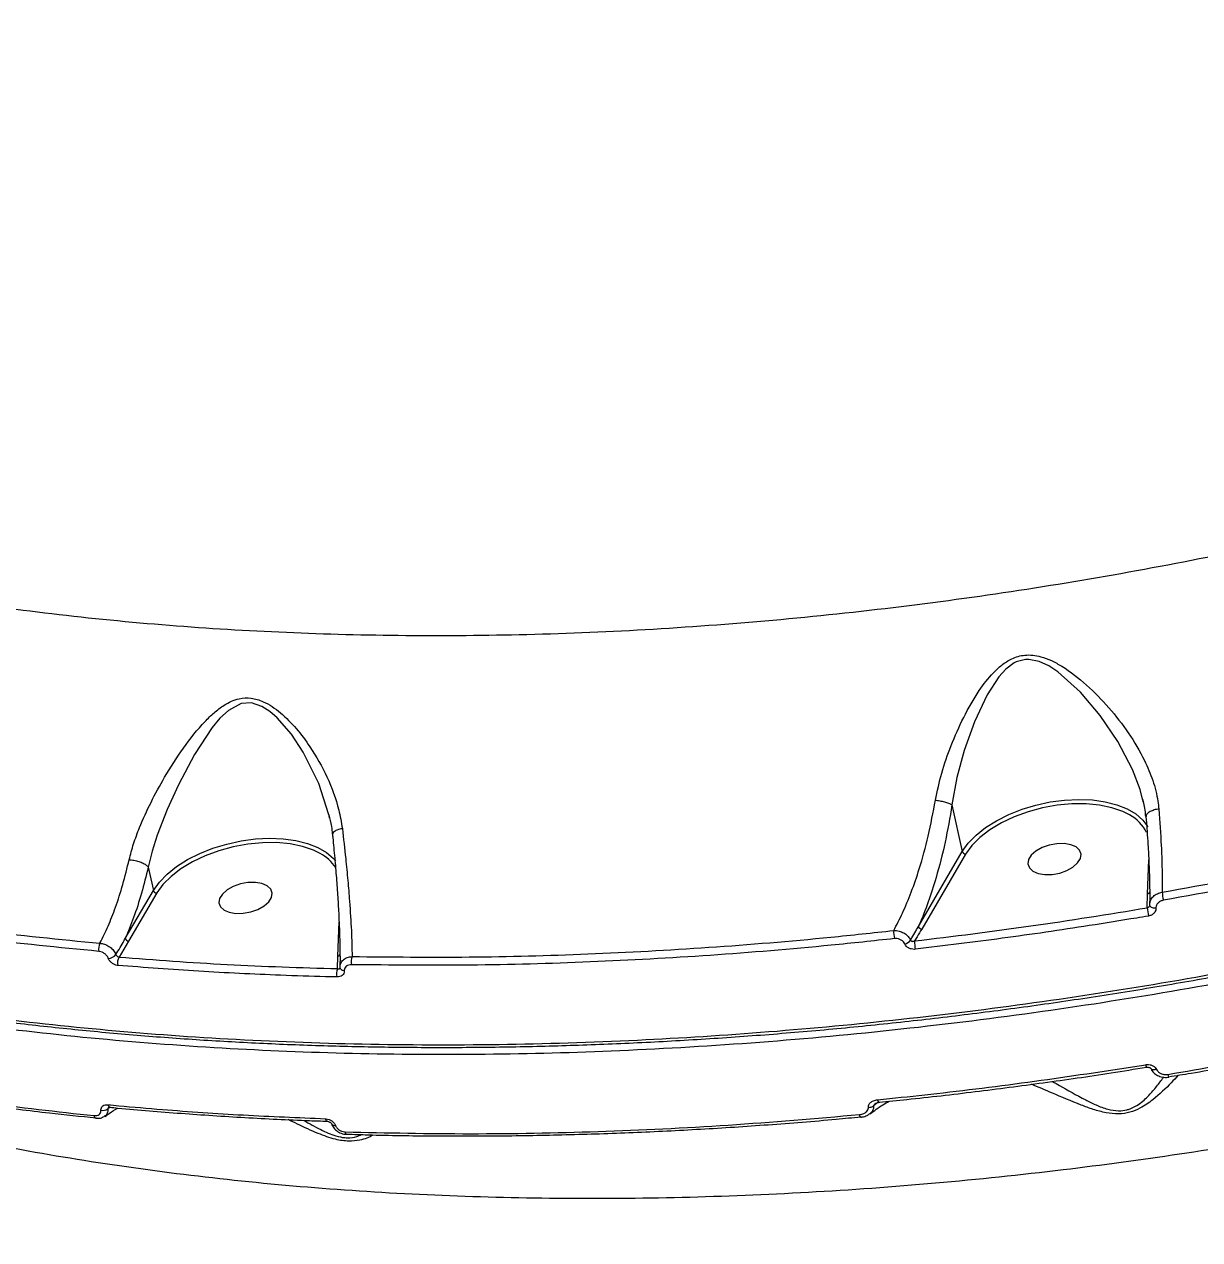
# Model space of a CAD drawing. Header units: millimetres. Extents: x -7151 to 6134, y -5040 to 5562.
# Drawn here: x -2961.4 to -2766.2, y -876.7 to -674.9 of the extents above; entities that cross this region are included whole.
import ezdxf

# ---------------------------------------------------------------- set-up
doc = ezdxf.new("R2010")
doc.units = ezdxf.units.MM
for name, color, linetype in [('DIKOM_ОБЪЕКТ', 7, 'Continuous'), ('DIKOM_РАЗМЕР_ЗОНА', 7, 'Continuous'), ('DIKOM_РАЗМЕР_ОБЪЕКТА', 7, 'Continuous')]:
    doc.layers.add(name, color=color, linetype=linetype)
doc.styles.add('style1', font='arial.ttf', dxfattribs={"width": 0.8})
doc.dimstyles.new('1-50', dxfattribs={"dimtxt": 300, "dimasz": 200, "dimexe": 100, "dimexo": 0, "dimgap": 100, "dimtad": 1, "dimtxsty": 'style1', "dimcen": 200, "dimclrd": 7, "dimclre": 7, "dimclrt": 7, "dimadec": 1, "dimazin": 2, "dimtfac": 1, "dimtmove": 0, "dimatfit": 2, "dimfxl": 0, "dimlwd": 25, "dimlwe": 18, "dimarcsym": 0})

# ---------------------------------------------------------------- blocks, each defined once
blk = doc.blocks.new('*D0')
at = {"layer": 'Defpoints', "color": 0, "transparency": 16777216}
for p in [(4133.55, 168.74), (-4567.47, -1241.13), (4133.55, -4153.12)]:
    blk.add_point(p, dxfattribs=at)
at = {"layer": 'DIKOM_РАЗМЕР_ОБЪЕКТА', "color": 7, "lineweight": 18, "transparency": 16777216}
for p, q in [((4133.55, 168.74), (4133.55, -4253.12)), ((-4567.47, -1241.13), (-4567.47, -4253.12))]:
    blk.add_line(p, q, dxfattribs=at)
at = {"layer": 'DIKOM_РАЗМЕР_ОБЪЕКТА', "color": 7, "lineweight": 25, "transparency": 16777216}
blk.add_line((-4367.47, -4153.12), (3933.55, -4153.12), dxfattribs=at)
at = {"layer": 'DIKOM_РАЗМЕР_ОБЪЕКТА', "color": 7, "transparency": 16777216}
for points in [[(-4367.47, -4119.79), (-4367.47, -4186.45), (-4567.47, -4153.12)], [(3933.55, -4119.79), (3933.55, -4186.45), (4133.55, -4153.12)]]:
    blk.add_solid(points, dxfattribs=at)
at = {"layer": 'DIKOM_РАЗМЕР_ОБЪЕКТА', "color": 7, "transparency": 16777216, "insert": (150.61, -3899.95), "char_height": 300, "attachment_point": 5, "style": 'style1'}
blk.add_mtext('8700', dxfattribs=at)
blk = doc.blocks.new('*D1')
at = {"layer": 'Defpoints', "color": 0, "transparency": 16777216}
for p in [(-2392.45, 3674.75), (-6010.84, -1738.88), (-3202.89, -1738.88)]:
    blk.add_point(p, dxfattribs=at)
at = {"layer": 'DIKOM_РАЗМЕР_ОБЪЕКТА', "color": 7, "lineweight": 18, "transparency": 16777216}
for p, q in [((-2392.45, 3674.75), (-6110.84, 3674.75)), ((-3202.89, -1738.88), (-6110.84, -1738.88))]:
    blk.add_line(p, q, dxfattribs=at)
at = {"layer": 'DIKOM_РАЗМЕР_ОБЪЕКТА', "color": 7, "lineweight": 25, "transparency": 16777216}
blk.add_line((-6010.84, 3474.75), (-6010.84, -1538.88), dxfattribs=at)
at = {"layer": 'DIKOM_РАЗМЕР_ОБЪЕКТА', "color": 7, "transparency": 16777216}
for points in [[(-6044.18, 3474.75), (-5977.51, 3474.75), (-6010.84, 3674.75)], [(-6044.18, -1538.88), (-5977.51, -1538.88), (-6010.84, -1738.88)]]:
    blk.add_solid(points, dxfattribs=at)
at = {"layer": 'DIKOM_РАЗМЕР_ОБЪЕКТА', "color": 7, "transparency": 16777216, "insert": (-6264.01, 967.94), "char_height": 300, "attachment_point": 5, "rotation": 90, "style": 'style1'}
blk.add_mtext('5400', dxfattribs=at)
blk = doc.blocks.new('*D3')
at = {"layer": 'Defpoints', "color": 0, "transparency": 16777216}
for p in [(6133.55, 253.24), (-5802.46, -2467.19), (6133.55, -4939.78)]:
    blk.add_point(p, dxfattribs=at)
at = {"layer": 'DIKOM_РАЗМЕР_ЗОНА', "color": 7, "lineweight": 18, "transparency": 16777216}
for p, q in [((6133.55, 253.24), (6133.55, -5039.78)), ((-5802.46, -2467.19), (-5802.46, -5039.78))]:
    blk.add_line(p, q, dxfattribs=at)
at = {"layer": 'DIKOM_РАЗМЕР_ЗОНА', "color": 7, "lineweight": 25, "transparency": 16777216}
blk.add_line((-5602.46, -4939.78), (5933.55, -4939.78), dxfattribs=at)
at = {"layer": 'DIKOM_РАЗМЕР_ЗОНА', "color": 7, "transparency": 16777216}
for points in [[(-5602.46, -4906.44), (-5602.46, -4973.11), (-5802.46, -4939.78)], [(5933.55, -4906.44), (5933.55, -4973.11), (6133.55, -4939.78)]]:
    blk.add_solid(points, dxfattribs=at)
at = {"layer": 'DIKOM_РАЗМЕР_ЗОНА', "color": 7, "transparency": 16777216, "insert": (186.61, -4686.61), "char_height": 300, "attachment_point": 5, "style": 'style1'}
blk.add_mtext('11950', dxfattribs=at)

msp = doc.modelspace()

# ---------------------------------------------------------------- linework, layer by layer
at = {"layer": 'DIKOM_ОБЪЕКТ', "color": 7, "linetype": 'Continuous', "lineweight": 15}
for p, q in [((-2807.346, -804.481), (-2805.636, -812.206)), ((-2775.562, -804.096), (-2775.705, -803.504)), ((-2812.912, -824.643), (-2805.636, -812.206)), ((-2805.083, -812.639), (-2812.36, -825.076)), ((-2940.81, -814.805), (-2939.957, -818.659)), ((-2774.866, -819.23), (-2774.673, -813.575)), ((-2944.628, -826.643), (-2939.957, -818.659)), ((-2939.404, -819.092), (-2944.075, -827.076)), ((-2774.914, -821.557), (-2774.866, -819.23)), ((-2909.321, -829.583), (-2909.128, -823.912)), ((-2944.075, -827.076), (-2945.669, -829.743)), ((-2909.366, -831.659), (-2909.321, -829.583)), ((-2771.367, -849.657), (-2771.36, -849.654)), ((-2947.163, -854.676), (-2947.506, -854.949)), ((-2947.208, -854.67), (-2947.227, -854.667)), ((-2819.647, -853.882), (-2820.368, -854.456)), ((-2819.495, -853.852), (-2819.489, -853.851)), ((-2822.488, -856.309), (-2822.503, -856.313))]:
    msp.add_line(p, q, dxfattribs=at)
at = {"layer": 'DIKOM_ОБЪЕКТ', "color": 7, "linetype": 'Continuous', "lineweight": 15, "flags": 128}
for points in [[(-2775.705, -803.504), (-2776.086, -801.934), (-2777.376, -798.567), (-2779.79, -793.97), (-2782.739, -789.632), (-2786.001, -785.737), (-2789.761, -782.369), (-2791.245, -781.391), (-2792.857, -780.646), (-2794.601, -780.304), (-2795.144, -780.318), (-2796.674, -780.725), (-2797.007, -780.891), (-2798.414, -781.927), (-2799.586, -783.223), (-2801.511, -786.198), (-2803.625, -790.678), (-2805.305, -795.412), (-2806.524, -799.915), (-2807.348, -804.472), (-2807.349, -804.475), (-2807.349, -804.475)], [(-2910.824, -806.124), (-2912.498, -800.899), (-2915.063, -795.733), (-2917.051, -792.712), (-2919.415, -789.993), (-2920.613, -788.953), (-2921.931, -788.11), (-2923.66, -787.536), (-2925.375, -787.645), (-2927.512, -788.781), (-2928.919, -790.092), (-2930.176, -791.599), (-2933.16, -796.119), (-2935.793, -801.117), (-2937.676, -805.254), (-2939.316, -809.513), (-2940.157, -812.169), (-2940.811, -814.799), (-2940.812, -814.801), (-2940.812, -814.801)], [(-2805.636, -812.206), (-2804.644, -810.825), (-2803.344, -809.493), (-2801.763, -808.239), (-2799.936, -807.089), (-2797.903, -806.068), (-2795.707, -805.199), (-2793.396, -804.5), (-2791.021, -803.987), (-2788.633, -803.671), (-2786.283, -803.558), (-2784.023, -803.651), (-2781.902, -803.948), (-2779.965, -804.443), (-2778.255, -805.124), (-2776.809, -805.978), (-2775.658, -806.985), (-2774.842, -808.096)], [(-2777.853, -806.135), (-2778.97, -805.572), (-2780.796, -804.932), (-2782.851, -804.497), (-2785.087, -804.28), (-2787.449, -804.284), (-2789.881, -804.51), (-2792.324, -804.953), (-2794.718, -805.601), (-2797.007, -806.438), (-2799.133, -807.446), (-2801.047, -808.599), (-2802.702, -809.87), (-2803.901, -811.048)], [(-2939.957, -818.659), (-2938.969, -817.284), (-2937.675, -815.956), (-2936.102, -814.705), (-2934.285, -813.558), (-2932.262, -812.539), (-2930.077, -811.669), (-2927.777, -810.969), (-2925.411, -810.452), (-2923.031, -810.131), (-2920.688, -810.012), (-2918.431, -810.097), (-2916.311, -810.384), (-2914.372, -810.868), (-2912.656, -811.539), (-2911.201, -812.381), (-2910.037, -813.376), (-2909.685, -813.779)], [(-2912.272, -812.532), (-2913.372, -811.991), (-2915.202, -811.362), (-2917.258, -810.938), (-2919.492, -810.729), (-2921.849, -810.741), (-2924.273, -810.973), (-2926.706, -811.42), (-2929.091, -812.07), (-2931.367, -812.909), (-2933.484, -813.915), (-2935.388, -815.066), (-2937.034, -816.333), (-2938.272, -817.557)], [(-2803.901, -811.048), (-2804.059, -811.227), (-2805.083, -812.639)], [(-2786.153, -811.992), (-2786.737, -811.452), (-2787.612, -811.074), (-2788.708, -810.89), (-2789.934, -810.914), (-2791.192, -811.145), (-2792.379, -811.564), (-2793.4, -812.137), (-2794.172, -812.818), (-2794.633, -813.55), (-2794.744, -814.276), (-2794.498, -814.936), (-2793.913, -815.477), (-2793.038, -815.855), (-2791.943, -816.039), (-2790.717, -816.015), (-2789.459, -815.784), (-2788.271, -815.365), (-2787.25, -814.792), (-2786.478, -814.111), (-2786.017, -813.378), (-2785.906, -812.653), (-2786.153, -811.992)], [(-2938.272, -817.557), (-2938.384, -817.685), (-2939.404, -819.092)], [(-2920.474, -818.446), (-2921.058, -817.905), (-2921.933, -817.527), (-2923.028, -817.343), (-2924.254, -817.367), (-2925.512, -817.598), (-2926.7, -818.017), (-2927.721, -818.59), (-2928.494, -819.271), (-2928.954, -820.004), (-2929.065, -820.73), (-2928.819, -821.39), (-2928.234, -821.931), (-2927.359, -822.308), (-2926.264, -822.493), (-2925.038, -822.468), (-2923.78, -822.237), (-2922.592, -821.818), (-2921.571, -821.245), (-2920.799, -820.565), (-2920.339, -819.832), (-2920.227, -819.106), (-2920.474, -818.446)], [(-2773.475, -821.619), (-2773.675, -821.617), (-2773.869, -821.594), (-2774.048, -821.549), (-2774.205, -821.486), (-2774.334, -821.405), (-2774.429, -821.311), (-2774.487, -821.207), (-2774.505, -821.098)], [(-2908.254, -832.018), (-2908.403, -831.988), (-2908.54, -831.945), (-2908.663, -831.889), (-2908.768, -831.821), (-2908.852, -831.744), (-2908.914, -831.66), (-2908.95, -831.57), (-2908.962, -831.477)], [(-2773.373, -848.404), (-2773.601, -848.456), (-2773.817, -848.472), (-2774.007, -848.452), (-2774.161, -848.397), (-2774.27, -848.309), (-2774.314, -848.236)], [(-2819.686, -853.426), (-2819.649, -853.574), (-2819.61, -853.695), (-2819.571, -853.783), (-2819.531, -853.836), (-2819.495, -853.852), (-2819.495, -853.852)], [(-2949.467, -856.489), (-2949.49, -856.489), (-2949.504, -856.488)], [(-2911.087, -856.999), (-2911.15, -856.985), (-2911.216, -856.933), (-2911.276, -856.846), (-2911.328, -856.726), (-2911.369, -856.579)], [(-2910.372, -857.449), (-2910.361, -857.476), (-2910.298, -857.557), (-2910.2, -857.619), (-2910.072, -857.66), (-2909.917, -857.678), (-2909.744, -857.672)], [(-2822.503, -856.313), (-2822.51, -856.313), (-2822.546, -856.291), (-2822.584, -856.235), (-2822.623, -856.147), (-2822.661, -856.029), (-2822.696, -855.887)], [(-2907.811, -859.186), (-2907.838, -859.188), (-2907.844, -859.188)]]:
    msp.add_lwpolyline(points, dxfattribs=at)
at = {"layer": 'DIKOM_ОБЪЕКТ', "color": 7, "linetype": 'Continuous', "lineweight": 15}
for centre, radius, start, end in [((-2781.04, -812.061), 6.729, 26.63281, 61.72685), ((-2915.797, -819.026), 7.389, 34.05829, 61.50859), ((-2805.053, -812.031), 0.609, 196.71624, 267.18667), ((-2939.374, -818.484), 0.608, 196.68916, 267.16579), ((-2774.901, -818.784), 0.447, 274.4692, 352.94492), ((-2761.099, -817.841), 11.41, 185.71893, 192.47687), ((-2764.86, -820.724), 10.089, 184.73781, 192.58449), ((-2812.012, -825.591), 5.018, 177.05235, 192.48629), ((-2812.331, -824.47), 0.607, 196.62028, 267.23467), ((-2944.045, -826.467), 0.609, 196.7239, 267.17902), ((-2815.484, -826.047), 1.536, 281.09659, 324.64759), ((-2808.481, -827.333), 5.074, 176.98207, 192.63716), ((-2947.021, -828.382), 2.043, 152.59086, 191.56075), ((-2947.52, -828.227), 1.737, 272.48319, 320.68998), ((-2909.378, -829.089), 0.497, 276.53519, 324.30987), ((-2943.894, -830.706), 2.019, 151.53117, 191.96425), ((-2904.642, -830.486), 2.461, 160.10753, 192.11704), ((-2907.15, -832.538), 2.384, 158.36078, 192.27754), ((-2774.351, -847.569), 0.83, 182.57111, 214.59123), ((-2770.525, -849.145), 0.986, 184.501, 211.32976), ((-2948.339, -853.727), 1.478, 257.04085, 304.26365), ((-2947.025, -854.223), 0.488, 182.91817, 245.58179), ((-2821.165, -853.21), 1.479, 267.57207, 302.62014), ((-2949.323, -856.043), 0.481, 182.99423, 247.92423), ((-2907.62, -858.752), 0.49, 181.93104, 242.81843)]:
    msp.add_arc(centre, radius, start, end, dxfattribs=at)
for points, knots in [([(-3122.177, -709.51), (-3118.744, -712.385), (-3111.876, -718.138), (-3100.327, -726.141), (-3087.79, -733.731), (-3074.171, -740.816), (-3059.517, -747.371), (-3044.144, -753.249), (-3028.125, -758.447), (-3011.54, -762.973), (-2994.121, -766.903), (-2975.892, -770.196), (-2956.899, -772.825), (-2937.556, -774.732), (-2917.936, -775.926), (-2898.119, -776.434), (-2877.786, -776.263), (-2856.988, -775.383), (-2835.788, -773.78), (-2814.638, -771.489), (-2793.612, -768.531), (-2772.773, -764.943), (-2751.798, -760.668), (-2730.753, -755.691), (-2709.711, -750.013), (-2689.117, -743.752), (-2669.031, -736.941), (-2649.5, -729.625), (-2630.225, -721.69), (-2611.286, -713.136), (-2592.753, -703.981), (-2576.286, -695.084), (-2561.714, -686.62), (-2553.277, -681.287), (-2549.054, -678.619)], [0, 0, 0, 0, 0.0311786, 0.0623808, 0.0935595, 0.125644, 0.157755, 0.1898401, 0.2210202, 0.2522245, 0.2834048, 0.3154897, 0.3476012, 0.3796866, 0.4108892, 0.4421158, 0.4733191, 0.5054255, 0.5375585, 0.5696658, 0.6009199, 0.6321982, 0.6634526, 0.6956105, 0.7277941, 0.7599523, 0.7912843, 0.8226409, 0.8539729, 0.8862091, 0.9184711, 0.9507074, 0.975331, 1, 1, 1, 1]), ([(-3173.162, -740.389), (-3171.609, -742.539), (-3167.427, -748.333), (-3159.632, -757.409), (-3149.52, -767.468), (-3138.162, -777.109), (-3125.568, -786.287), (-3111.746, -794.955), (-3097.002, -802.925), (-3081.408, -810.183), (-3065.054, -816.737), (-3047.672, -822.691), (-3029.28, -828), (-3009.919, -832.628), (-2990.014, -836.474), (-2969.648, -839.542), (-2948.909, -841.856), (-2927.459, -843.452), (-2905.344, -844.293), (-2882.627, -844.359), (-2860.074, -843.656), (-2837.78, -842.236), (-2815.823, -840.166), (-2793.577, -837.395), (-2771.105, -833.903), (-2748.474, -829.687), (-2725.873, -824.773), (-2703.373, -819.161), (-2681.045, -812.866), (-2658.819, -805.861), (-2636.778, -798.138), (-2615.006, -789.708), (-2593.981, -780.756), (-2573.759, -771.326), (-2554.374, -761.469), (-2535.513, -751.025), (-2517.259, -740.007), (-2499.715, -728.434), (-2484.179, -717.298), (-2474.865, -709.911), (-2470.747, -706.643)], [0, 0, 0, 0, 0.0156515, 0.0421676, 0.0687039, 0.0952197, 0.122506, 0.1498145, 0.1771004, 0.2036165, 0.2301529, 0.256669, 0.2839551, 0.3112637, 0.3385496, 0.3650656, 0.3916019, 0.4181182, 0.4454044, 0.4727124, 0.4999985, 0.5255598, 0.5511396, 0.5767006, 0.6029493, 0.6292178, 0.6554663, 0.6819825, 0.7085189, 0.7350353, 0.7623211, 0.7896297, 0.8169162, 0.843432, 0.8699684, 0.8964843, 0.9237705, 0.9510793, 0.9783655, 1, 1, 1, 1]), ([(-3172.477, -741.417), (-3172.183, -741.845), (-3170.625, -744.117), (-3167.512, -748.131), (-3163.141, -753.44), (-3158.472, -758.612), (-3153.549, -763.646), (-3148.362, -768.541), (-3142.913, -773.299), (-3137.2, -777.922), (-3131.222, -782.412), (-3124.978, -786.77), (-3118.465, -790.997), (-3111.681, -795.094), (-3104.625, -799.062), (-3097.299, -802.898), (-3089.731, -806.589), (-3081.949, -810.119), (-3073.977, -813.478), (-3065.816, -816.665), (-3057.465, -819.681), (-3048.922, -822.529), (-3040.185, -825.21), (-3031.249, -827.725), (-3022.115, -830.073), (-3012.779, -832.256), (-3003.236, -834.274), (-2993.488, -836.127), (-2983.56, -837.81), (-2973.493, -839.315), (-2963.323, -840.636), (-2953.061, -841.773), (-2942.704, -842.725), (-2932.248, -843.496), (-2921.689, -844.084), (-2911.024, -844.491), (-2900.251, -844.716), (-2889.367, -844.76), (-2878.367, -844.622), (-2867.25, -844.301), (-2856.034, -843.799), (-2844.772, -843.116), (-2833.501, -842.255), (-2822.238, -841.217), (-2810.974, -840.003), (-2799.707, -838.611), (-2788.438, -837.044), (-2777.165, -835.3), (-2765.889, -833.38), (-2754.611, -831.285), (-2743.331, -829.012), (-2732.048, -826.563), (-2720.774, -823.94), (-2709.54, -821.15), (-2698.382, -818.2), (-2687.321, -815.098), (-2676.361, -811.843), (-2665.502, -808.438), (-2654.743, -804.881), (-2644.084, -801.173), (-2633.525, -797.314), (-2623.066, -793.303), (-2612.709, -789.142), (-2602.452, -784.829), (-2592.301, -780.367), (-2582.28, -775.766), (-2572.42, -771.039), (-2562.747, -766.2), (-2553.269, -761.251), (-2543.983, -756.193), (-2534.888, -751.026), (-2525.986, -745.748), (-2517.275, -740.362), (-2508.756, -734.867), (-2500.43, -729.263), (-2492.296, -723.55), (-2484.363, -717.727), (-2477.204, -712.267), (-2472.797, -708.713), (-2470.88, -707.166)], [0, 0, 0, 0, 0.00307822, 0.01634069, 0.02961325, 0.04282301, 0.055974, 0.06908148, 0.08216014, 0.09522463, 0.10828973, 0.12136674, 0.13446889, 0.14761067, 0.16080664, 0.17407159, 0.18737256, 0.20062266, 0.21380604, 0.22693931, 0.24003712, 0.25311382, 0.26618469, 0.2792628, 0.29235984, 0.30549059, 0.31866993, 0.33191232, 0.34521183, 0.35849017, 0.37169126, 0.38483597, 0.39794093, 0.41101977, 0.42408787, 0.43716019, 0.45024657, 0.46336262, 0.47652167, 0.48974004, 0.50302714, 0.51631216, 0.52950783, 0.54266138, 0.55578393, 0.56888489, 0.58197593, 0.59506751, 0.60816795, 0.62128659, 0.63443392, 0.64762043, 0.66085714, 0.67410912, 0.68732125, 0.70048901, 0.71362216, 0.72673152, 0.73982741, 0.75292087, 0.76602125, 0.7791362, 0.79227686, 0.8054535, 0.81867681, 0.8319341, 0.84516599, 0.85834781, 0.87149232, 0.88460995, 0.89771209, 0.91080819, 0.9239091, 0.9370216, 0.9501566, 0.96332411, 0.97653456, 0.98979039, 1, 1, 1, 1]), ([(-2581.345, -776.629), (-2585.292, -778.458), (-2595.926, -783.384), (-2613.744, -790.962), (-2634.865, -799.194), (-2656.66, -806.895), (-2679.068, -814.025), (-2702.029, -820.541), (-2725.037, -826.302), (-2748.01, -831.304), (-2770.872, -835.564), (-2793.995, -839.148), (-2817.308, -842.017), (-2840.733, -844.142), (-2863.755, -845.476), (-2886.304, -846.034), (-2908.322, -845.845), (-2930.168, -844.908), (-2951.757, -843.193), (-2973.006, -840.686), (-2993.447, -837.443), (-3013.029, -833.494), (-3031.721, -828.879), (-3049.827, -823.526), (-3067.258, -817.42), (-3083.934, -810.564), (-3099.49, -803.11), (-3113.897, -795.098), (-3127.157, -786.579), (-3139.475, -777.41), (-3150.809, -767.611), (-3160.932, -757.143), (-3167.235, -749.89), (-3169.886, -746.046), (-3169.928, -745.985)], [0, 0, 0, 0, 0.0190109, 0.0512163, 0.0834471, 0.1156522, 0.1487933, 0.1819615, 0.2151024, 0.2473079, 0.2795381, 0.3117438, 0.3448851, 0.3780526, 0.4111939, 0.443399, 0.4756298, 0.5078352, 0.5409765, 0.5741444, 0.607285, 0.6394908, 0.6717212, 0.7039269, 0.7370675, 0.7702353, 0.8033763, 0.835582, 0.8678124, 0.900018, 0.9331589, 0.966327, 0.9994676, 1, 1, 1, 1]), ([(-2810.094, -803.692), (-2809.777, -802.187), (-2809.133, -799.136), (-2807.51, -794.505), (-2805.459, -789.88), (-2803.135, -785.808), (-2800.949, -782.94), (-2799.096, -781.203), (-2797.383, -780.083), (-2795.141, -779.427), (-2792.823, -779.708), (-2790.798, -780.488), (-2788.158, -781.938), (-2784.889, -784.52), (-2781.215, -788.292), (-2777.951, -792.506), (-2775.527, -796.592), (-2773.922, -800.428), (-2773.206, -803.147), (-2773.036, -804.721), (-2772.99, -805.149)], [0, 0, 0, 0, 0.0704035, 0.1427032, 0.21956, 0.2979661, 0.3555919, 0.3848665, 0.4149701, 0.4491214, 0.4886788, 0.517263, 0.5465193, 0.6240216, 0.7036967, 0.7828134, 0.8640063, 0.9204679, 0.9784134, 1, 1, 1, 1]), ([(-2943.985, -813.568), (-2943.754, -812.694), (-2943.289, -810.928), (-2942.09, -807.719), (-2940.386, -803.979), (-2937.944, -799.515), (-2934.988, -794.925), (-2932.218, -791.395), (-2929.895, -789.129), (-2928.074, -787.727), (-2926.009, -786.757), (-2923.709, -786.64), (-2921.289, -787.376), (-2918.717, -789.149), (-2916.167, -791.767), (-2913.507, -795.313), (-2910.995, -799.823), (-2909.255, -804.457), (-2908.756, -807.371), (-2908.579, -808.401)], [0, 0, 0, 0, 0.0443369, 0.0895889, 0.1599547, 0.2324661, 0.3225006, 0.4152099, 0.4503602, 0.485926, 0.5329421, 0.5664252, 0.5998071, 0.6530954, 0.7102617, 0.7686662, 0.8578761, 0.9497876, 1, 1, 1, 1]), ([(-3124.843, -797.445), (-3123.107, -802.295), (-3119.422, -812.594), (-3113.42, -828.226), (-3106.917, -844.369), (-3100.107, -860.415), (-3093.001, -876.363), (-3085.597, -892.209), (-3077.899, -907.949), (-3069.908, -923.578), (-3061.624, -939.091), (-3053.051, -954.486), (-3044.19, -969.756), (-3035.044, -984.899), (-3025.615, -999.909), (-3015.904, -1014.784), (-3005.914, -1029.517), (-2995.648, -1044.107), (-2985.108, -1058.547), (-2974.296, -1072.835), (-2963.216, -1086.965), (-2951.871, -1100.935), (-2940.262, -1114.739), (-2928.395, -1128.376), (-2916.264, -1141.833), (-2906.845, -1151.972), (-2901.448, -1157.605), (-2900.242, -1158.864)], [0, 0, 0, 0, 0.0363833, 0.0772668, 0.1181885, 0.1591499, 0.2001524, 0.2411966, 0.2822838, 0.3234154, 0.3645922, 0.4058143, 0.4470832, 0.4883993, 0.5297627, 0.5711746, 0.612635, 0.6541432, 0.6957006, 0.7373066, 0.778961, 0.8206633, 0.8624142, 0.9042124, 0.9460577, 0.9879493, 1, 1, 1, 1]), ([(-2772.452, -818.978), (-2765.23, -817.665), (-2750.785, -815.041), (-2729.153, -810.278), (-2707.578, -804.962), (-2693.343, -800.882), (-2686.225, -798.842)], [0, 0, 0, 0, 0.2485985, 0.4971971, 0.7485988, 1, 1, 1, 1]), ([(-2685.821, -800.124), (-2692.874, -802.146), (-2706.981, -806.191), (-2728.519, -811.51), (-2750.279, -816.313), (-2764.919, -818.975), (-2772.24, -820.306)], [0, 0, 0, 0, 0.24859338, 0.49719119, 0.74859536, 1, 1, 1, 1]), ([(-2817.023, -825.333), (-2816.529, -824.387), (-2815.504, -822.423), (-2814.08, -818.975), (-2812.624, -814.741), (-2811.22, -809.675), (-2810.472, -805.701), (-2810.094, -803.692)], [0, 0, 0, 0, 0.1665397, 0.3455458, 0.5267583, 0.7607827, 1, 1, 1, 1]), ([(-2807.346, -804.481), (-2807.705, -806.563), (-2808.43, -810.774), (-2809.815, -816.129), (-2811.278, -820.664), (-2812.304, -823.262), (-2812.867, -824.54), (-2812.912, -824.643)], [0, 0, 0, 0, 0.2754323, 0.5570833, 0.7678002, 0.9811412, 1, 1, 1, 1]), ([(-2810.094, -803.692), (-2810.046, -803.698), (-2809.746, -803.73), (-2809.154, -803.823), (-2808.388, -804.007), (-2807.725, -804.237), (-2807.474, -804.396), (-2807.349, -804.475)], [0, 0, 0, 0, 0.0429466, 0.2679609, 0.5120033, 0.7559283, 1, 1, 1, 1]), ([(-2807.349, -804.475), (-2807.348, -804.476), (-2807.347, -804.477), (-2807.347, -804.48), (-2807.346, -804.481)], [0, 0, 0, 0, 0.4136051, 1, 1, 1, 1]), ([(-2775.718, -803.506), (-2775.682, -803.633), (-2775.426, -804.527), (-2775.257, -805.506), (-2775.232, -806.329), (-2775.23, -806.408)], [0, 0, 0, 0, 0.1297287, 0.9165506, 1, 1, 1, 1]), ([(-2772.99, -805.149), (-2773.036, -805.155), (-2773.236, -805.183), (-2773.7, -805.279), (-2774.323, -805.496), (-2774.846, -805.834), (-2775.119, -806.155), (-2775.101, -806.343), (-2775.095, -806.404)], [0, 0, 0, 0, 0.0395605, 0.1731401, 0.4107048, 0.6483135, 0.8859887, 1, 1, 1, 1]), ([(-2772.99, -805.149), (-2772.844, -807.228), (-2772.603, -810.651), (-2772.457, -814.831), (-2772.428, -817.344), (-2772.447, -818.645), (-2772.452, -818.978)], [0, 0, 0, 0, 0.3957873, 0.651631, 0.9109981, 1, 1, 1, 1]), ([(-2910.831, -806.126), (-2910.664, -806.767), (-2910.389, -807.824), (-2910.294, -808.887), (-2910.256, -809.306)], [0, 0, 0, 0, 0.6059762, 1, 1, 1, 1]), ([(-2910.694, -806.681), (-2910.709, -806.567), (-2910.736, -806.379), (-2910.799, -806.196), (-2910.824, -806.124)], [0, 0, 0, 0, 0.6035817, 1, 1, 1, 1]), ([(-2775.137, -806.437), (-2775.08, -807.13), (-2774.994, -808.166), (-2774.933, -809.129), (-2774.912, -809.448)], [0, 0, 0, 0, 0.6682893, 1, 1, 1, 1]), ([(-2908.579, -808.401), (-2908.607, -808.407), (-2908.887, -808.467), (-2909.392, -808.613), (-2909.923, -808.866), (-2910.216, -809.112), (-2910.201, -809.252), (-2910.196, -809.304)], [0, 0, 0, 0, 0.0290589, 0.2913453, 0.5633941, 0.8353697, 1, 1, 1, 1]), ([(-2908.579, -808.401), (-2908.387, -810.083), (-2908.049, -813.047), (-2907.666, -817.048), (-2907.329, -821.119), (-2907.05, -825.517), (-2906.988, -828.261), (-2906.956, -829.648)], [0, 0, 0, 0, 0.20226046, 0.35640222, 0.5119884, 0.75324671, 1, 1, 1, 1]), ([(-2910.236, -809.308), (-2910.214, -809.514), (-2910.131, -810.29), (-2910.063, -811.035), (-2910.013, -811.582)], [0, 0, 0, 0, 0.2652185, 1, 1, 1, 1]), ([(-2774.912, -809.448), (-2774.866, -810.136), (-2774.75, -811.844), (-2774.626, -814.381), (-2774.535, -817.046), (-2774.5, -819.282), (-2774.517, -820.513), (-2774.524, -821.023)], [0, 0, 0, 0, 0.1534978, 0.3810191, 0.609565, 0.8383226, 1, 1, 1, 1]), ([(-2910.013, -811.582), (-2909.957, -812.158), (-2909.791, -813.878), (-2909.567, -816.631), (-2909.338, -819.828), (-2909.164, -822.88), (-2909.041, -825.77), (-2908.98, -828.432), (-2908.961, -830.276), (-2908.981, -831.143), (-2908.984, -831.286)], [0, 0, 0, 0, 0.0736608, 0.22021409, 0.36844855, 0.51808667, 0.66869119, 0.81972882, 0.97028821, 1, 1, 1, 1]), ([(-3024.888, -815.09), (-3018.919, -816.484), (-3006.981, -819.272), (-2988.21, -822.648), (-2968.883, -825.471), (-2955.518, -826.785), (-2948.835, -827.442)], [0, 0, 0, 0, 0.2485966, 0.4971915, 0.7485984, 1, 1, 1, 1]), ([(-2948.835, -827.442), (-2948.818, -827.409), (-2948.347, -826.514), (-2947.451, -824.621), (-2946.193, -821.401), (-2945.005, -817.737), (-2944.326, -814.964), (-2943.985, -813.568)], [0, 0, 0, 0, 0.0088995, 0.241786, 0.4772816, 0.7368269, 1, 1, 1, 1]), ([(-2940.81, -814.805), (-2941.173, -816.265), (-2941.905, -819.205), (-2943.194, -823.178), (-2944.16, -825.512), (-2944.628, -826.643)], [0, 0, 0, 0, 0.3372093, 0.6791343, 1, 1, 1, 1]), ([(-2943.985, -813.568), (-2943.942, -813.57), (-2943.752, -813.58), (-2943.285, -813.631), (-2942.568, -813.788), (-2941.799, -814.071), (-2941.16, -814.423), (-2940.928, -814.675), (-2940.812, -814.801)], [0, 0, 0, 0, 0.0350423, 0.1552507, 0.3663697, 0.5775575, 0.7887388, 1, 1, 1, 1]), ([(-2940.812, -814.801), (-2940.811, -814.801), (-2940.81, -814.803), (-2940.81, -814.805), (-2940.81, -814.805)], [0, 0, 0, 0, 0.6712723, 1, 1, 1, 1]), ([(-2949.023, -828.792), (-2955.647, -828.141), (-2968.894, -826.841), (-2988.202, -824.034), (-3007.097, -820.649), (-3019.199, -817.825), (-3025.25, -816.413)], [0, 0, 0, 0, 0.2485941, 0.4971861, 0.748595, 1, 1, 1, 1]), ([(-2774.505, -821.098), (-2774.506, -821.045), (-2774.511, -820.761), (-2774.374, -820.245), (-2773.929, -819.643), (-2773.268, -819.177), (-2772.724, -819.044), (-2772.452, -818.978)], [0, 0, 0, 0, 0.05424, 0.2911192, 0.5277139, 0.7637974, 1, 1, 1, 1]), ([(-2774.914, -821.557), (-2774.86, -821.541), (-2774.751, -821.508), (-2774.619, -821.405), (-2774.53, -821.276), (-2774.504, -821.167), (-2774.504, -821.109), (-2774.505, -821.098)], [0, 0, 0, 0, 0.2370265, 0.4743089, 0.7107736, 0.9465873, 1, 1, 1, 1]), ([(-2772.24, -820.306), (-2772.403, -820.348), (-2772.731, -820.433), (-2773.128, -820.723), (-2773.396, -821.095), (-2773.478, -821.413), (-2773.476, -821.586), (-2773.475, -821.619)], [0, 0, 0, 0, 0.2363098, 0.472524, 0.7091731, 0.945852, 1, 1, 1, 1]), ([(-2813.547, -827.066), (-2807.12, -826.277), (-2794.25, -824.698), (-2781.364, -822.605), (-2774.914, -821.557)], [0, 0, 0, 0, 0.4994471, 1, 1, 1, 1]), ([(-2774.706, -822.922), (-2775.362, -823.032), (-2778.639, -823.584), (-2786.732, -824.883), (-2798.995, -826.686), (-2808.617, -827.857), (-2813.431, -828.443)], [0, 0, 0, 0, 0.0507722, 0.2538505, 0.6266957, 1, 1, 1, 1]), ([(-2773.475, -821.619), (-2773.475, -821.651), (-2773.472, -821.823), (-2773.553, -822.139), (-2773.82, -822.509), (-2774.216, -822.797), (-2774.543, -822.88), (-2774.706, -822.922)], [0, 0, 0, 0, 0.0535466, 0.2898228, 0.5263916, 0.7630272, 1, 1, 1, 1]), ([(-2906.956, -829.648), (-2900.488, -829.713), (-2887.551, -829.842), (-2867.765, -829.301), (-2847.737, -828.208), (-2830.77, -826.812), (-2820.509, -825.708), (-2817.023, -825.333)], [0, 0, 0, 0, 0.2203116, 0.440621, 0.6630817, 0.885546, 1, 1, 1, 1]), ([(-2817.023, -825.333), (-2816.93, -825.332), (-2816.565, -825.327), (-2815.919, -825.449), (-2815.175, -825.799), (-2814.564, -826.306), (-2814.342, -826.725), (-2814.231, -826.935)], [0, 0, 0, 0, 0.0812888, 0.3161531, 0.5445587, 0.7718275, 1, 1, 1, 1]), ([(-2814.231, -826.935), (-2814.202, -826.886), (-2813.76, -826.129), (-2813.322, -825.362), (-2812.912, -824.643)], [0, 0, 0, 0, 0.0646587, 1, 1, 1, 1]), ([(-2812.36, -825.076), (-2812.615, -825.507), (-2813.008, -826.17), (-2813.407, -826.833), (-2813.547, -827.066)], [0, 0, 0, 0, 0.6494777, 1, 1, 1, 1]), ([(-2946.176, -829.328), (-2945.725, -828.559), (-2945.203, -827.67), (-2944.696, -826.765), (-2944.628, -826.643)], [0, 0, 0, 0, 0.8649574, 1, 1, 1, 1]), ([(-2816.911, -826.676), (-2820.405, -827.052), (-2830.623, -828.151), (-2847.498, -829.542), (-2867.509, -830.644), (-2887.409, -831.196), (-2900.502, -831.067), (-2907.048, -831.002)], [0, 0, 0, 0, 0.1144507, 0.334763, 0.5550745, 0.777541, 1, 1, 1, 1]), ([(-2815.188, -827.554), (-2815.255, -827.427), (-2815.389, -827.175), (-2815.765, -826.885), (-2816.225, -826.7), (-2816.626, -826.652), (-2816.853, -826.671), (-2816.911, -826.676)], [0, 0, 0, 0, 0.2256516, 0.4513173, 0.6802046, 0.9175113, 1, 1, 1, 1]), ([(-2814.231, -826.935), (-2814.21, -826.97), (-2814.185, -827.01), (-2814.11, -827.07), (-2814.003, -827.118), (-2813.82, -827.133), (-2813.662, -827.106), (-2813.571, -827.074), (-2813.547, -827.066)], [0, 0, 0, 0, 0.1723675, 0.1987234, 0.4120262, 0.6482371, 0.9085673, 1, 1, 1, 1]), ([(-2947.444, -829.962), (-2947.512, -829.823), (-2947.647, -829.545), (-2948.015, -829.184), (-2948.456, -828.919), (-2948.807, -828.815), (-2948.992, -828.795), (-2949.023, -828.792)], [0, 0, 0, 0, 0.2376369, 0.475484, 0.7137634, 0.9520824, 1, 1, 1, 1]), ([(-2948.835, -827.442), (-2948.783, -827.447), (-2948.473, -827.475), (-2947.883, -827.638), (-2947.142, -828.062), (-2946.521, -828.646), (-2946.291, -829.1), (-2946.176, -829.328)], [0, 0, 0, 0, 0.0480875, 0.2862477, 0.5243036, 0.7621086, 1, 1, 1, 1]), ([(-2946.176, -829.328), (-2946.154, -829.375), (-2946.111, -829.47), (-2945.993, -829.596), (-2945.852, -829.692), (-2945.739, -829.732), (-2945.679, -829.742), (-2945.669, -829.743)], [0, 0, 0, 0, 0.2369695, 0.4741967, 0.7121413, 0.9511062, 1, 1, 1, 1]), ([(-2813.431, -828.443), (-2813.491, -828.448), (-2813.723, -828.468), (-2814.133, -828.42), (-2814.602, -828.231), (-2814.985, -827.937), (-2815.12, -827.681), (-2815.188, -827.554)], [0, 0, 0, 0, 0.0825243, 0.3216908, 0.5512488, 0.7756954, 1, 1, 1, 1]), ([(-2640.069, -830.516), (-2645.905, -832.512), (-2657.586, -836.504), (-2675.463, -841.94), (-2693.544, -846.956), (-2712.057, -851.559), (-2730.967, -855.722), (-2750.241, -859.413), (-2769.567, -862.566), (-2789.535, -865.26), (-2810.111, -867.407), (-2831.239, -868.935), (-2852.209, -869.781), (-2872.924, -869.94), (-2893.286, -869.409), (-2913.205, -868.184), (-2932.64, -866.254), (-2951.57, -863.638), (-2969.962, -860.348), (-2987.732, -856.401), (-3004.79, -851.81), (-3021.084, -846.6), (-3036.492, -840.717), (-3047.915, -835.83), (-3053.9, -832.721), (-3055.332, -831.977)], [0, 0, 0, 0, 0.0406983, 0.0814453, 0.1221917, 0.1628899, 0.205256, 0.2476785, 0.2901001, 0.3324669, 0.3790914, 0.4258634, 0.4727105, 0.5195581, 0.5663298, 0.6129533, 0.6594232, 0.7060394, 0.7527307, 0.799422, 0.8460389, 0.8925075, 0.9388664, 0.9853711, 1, 1, 1, 1]), ([(-2945.869, -831.124), (-2945.901, -831.121), (-2946.086, -831.102), (-2946.437, -830.999), (-2946.876, -830.736), (-2947.242, -830.378), (-2947.377, -830.101), (-2947.444, -829.962)], [0, 0, 0, 0, 0.0489568, 0.2871157, 0.5249427, 0.76255, 1, 1, 1, 1]), ([(-2909.48, -833.045), (-2910.105, -833.03), (-2913.233, -832.955), (-2920.922, -832.703), (-2932.476, -832.152), (-2941.403, -831.467), (-2945.869, -831.124)], [0, 0, 0, 0, 0.0507617, 0.2538529, 0.6267025, 1, 1, 1, 1]), ([(-2945.669, -829.743), (-2939.703, -830.194), (-2927.757, -831.097), (-2915.501, -831.472), (-2909.366, -831.659)], [0, 0, 0, 0, 0.4994474, 1, 1, 1, 1]), ([(-2908.962, -831.477), (-2908.963, -831.448), (-2908.971, -831.198), (-2908.867, -830.726), (-2908.445, -830.168), (-2907.786, -829.763), (-2907.232, -829.686), (-2906.956, -829.648)], [0, 0, 0, 0, 0.0300096, 0.2639515, 0.5066886, 0.7544357, 1, 1, 1, 1]), ([(-2907.048, -831.002), (-2907.214, -831.013), (-2907.545, -831.035), (-2907.941, -831.249), (-2908.197, -831.568), (-2908.258, -831.849), (-2908.254, -832), (-2908.254, -832.018)], [0, 0, 0, 0, 0.2486363, 0.4975881, 0.7389756, 0.9703577, 1, 1, 1, 1]), ([(-2908.254, -832.018), (-2908.267, -832.169), (-2908.293, -832.462), (-2908.575, -832.796), (-2908.975, -833.014), (-2909.312, -833.035), (-2909.48, -833.045)], [0, 0, 0, 0, 0.2592539, 0.5021664, 0.7511464, 1, 1, 1, 1]), ([(-2909.366, -831.659), (-2909.311, -831.675), (-2909.203, -831.706), (-2909.071, -831.686), (-2908.989, -831.621), (-2908.961, -831.54), (-2908.962, -831.491), (-2908.962, -831.477)], [0, 0, 0, 0, 0.2737437, 0.5342544, 0.768781, 0.9341047, 1, 1, 1, 1]), ([(-2771.507, -849.222), (-2765.69, -848.221), (-2754.056, -846.22), (-2736.617, -842.683), (-2719.203, -838.789), (-2707.666, -835.846), (-2701.897, -834.374)], [0, 0, 0, 0, 0.2490972, 0.4982011, 0.7491019, 1, 1, 1, 1]), ([(-2771.368, -849.611), (-2770.125, -849.41), (-2765.098, -848.6), (-2756.291, -847.001), (-2744.957, -844.815), (-2733.644, -842.445), (-2722.365, -839.905), (-2711.756, -837.365), (-2704.937, -835.594), (-2701.843, -834.791)], [0, 0, 0, 0, 0.0532597, 0.2154545, 0.377774, 0.5401691, 0.7026108, 0.8650624, 1, 1, 1, 1]), ([(-3028.769, -841.822), (-3025.95, -842.568), (-3017.706, -844.749), (-3003.599, -847.958), (-2986.232, -851.252), (-2968.331, -854.022), (-2955.979, -855.386), (-2949.803, -856.068)], [0, 0, 0, 0, 0.1144568, 0.3347671, 0.5550783, 0.7775373, 1, 1, 1, 1]), ([(-3028.379, -842.187), (-3027.42, -842.453), (-3023.448, -843.556), (-3016.272, -845.324), (-3006.853, -847.487), (-2997.243, -849.466), (-2987.469, -851.274), (-2977.538, -852.908), (-2967.454, -854.359), (-2958.101, -855.545), (-2952.052, -856.165), (-2949.461, -856.431)], [0, 0, 0, 0, 0.03936395, 0.16311078, 0.28697763, 0.41094198, 0.53496648, 0.6590266, 0.78308033, 0.90709343, 1, 1, 1, 1]), ([(-2775.18, -847.607), (-2775.113, -847.598), (-2774.866, -847.566), (-2774.441, -847.598), (-2773.966, -847.764), (-2773.581, -848.035), (-2773.443, -848.281), (-2773.373, -848.404)], [0, 0, 0, 0, 0.0919513, 0.3355105, 0.5631687, 0.7813751, 1, 1, 1, 1]), ([(-2819.686, -853.426), (-2819.034, -853.36), (-2815.769, -853.03), (-2806.736, -852.048), (-2792.55, -850.289), (-2780.974, -848.501), (-2775.18, -847.607)], [0, 0, 0, 0, 0.0441427, 0.220718, 0.6100129, 1, 1, 1, 1]), ([(-2819.491, -853.829), (-2817.935, -853.678), (-2812.614, -853.164), (-2803.509, -852.099), (-2792.199, -850.631), (-2782.706, -849.27), (-2776.99, -848.337), (-2775.036, -848.018)], [0, 0, 0, 0, 0.10540705, 0.36035597, 0.61470769, 0.86828232, 1, 1, 1, 1]), ([(-2769.794, -849.354), (-2770.171, -849.775), (-2771.314, -851.05), (-2773.384, -853.034), (-2775.766, -854.74), (-2777.756, -855.571), (-2779.742, -855.849), (-2781.853, -855.612), (-2783.918, -855.053), (-2786.972, -853.921), (-2790.527, -852.377), (-2793.004, -851.334), (-2794.136, -850.857)], [0, 0, 0, 0, 0.0810198, 0.2456828, 0.3361168, 0.3929067, 0.4506821, 0.5129683, 0.5836818, 0.6546902, 0.8420822, 1, 1, 1, 1]), ([(-2775.033, -848.047), (-2774.993, -848.039), (-2774.872, -848.017), (-2774.678, -848.037), (-2774.496, -848.092), (-2774.376, -848.162), (-2774.32, -848.222), (-2774.316, -848.231), (-2774.314, -848.236)], [0, 0, 0, 0, 0.1143109, 0.3365528, 0.5127267, 0.6706729, 0.8381331, 1, 1, 1, 1]), ([(-2774.303, -848.234), (-2774.295, -848.262), (-2774.217, -848.531), (-2773.855, -848.963), (-2773.211, -849.439), (-2772.393, -849.682), (-2771.738, -849.754), (-2771.409, -849.652), (-2771.369, -849.64)], [0, 0, 0, 0, 0.0256842, 0.2460443, 0.4719993, 0.7102637, 0.9644048, 1, 1, 1, 1]), ([(-2773.373, -848.404), (-2773.302, -848.53), (-2773.16, -848.781), (-2772.764, -849.059), (-2772.274, -849.232), (-2771.833, -849.266), (-2771.577, -849.232), (-2771.507, -849.222)], [0, 0, 0, 0, 0.2168347, 0.4334412, 0.6620433, 0.9081196, 1, 1, 1, 1]), ([(-2790.654, -850.381), (-2790.266, -850.602), (-2788.634, -851.53), (-2786.194, -852.973), (-2783.432, -854.314), (-2781.628, -855.001), (-2779.847, -855.321), (-2778.653, -855.194), (-2777.609, -854.905), (-2776.272, -854.239), (-2774.819, -852.925), (-2773.497, -851.407), (-2772.64, -850.29), (-2772.268, -849.745), (-2772.209, -849.658)], [0, 0, 0, 0, 0.0731978, 0.3081368, 0.3917375, 0.4768836, 0.5469363, 0.5984965, 0.6103038, 0.673951, 0.7802319, 0.8805456, 0.9809896, 1, 1, 1, 1]), ([(-2821.228, -854.688), (-2821.229, -854.658), (-2821.231, -854.508), (-2821.152, -854.223), (-2820.872, -853.869), (-2820.378, -853.552), (-2819.933, -853.471), (-2819.686, -853.426)], [0, 0, 0, 0, 0.0440734, 0.2245283, 0.4337537, 0.6874065, 1, 1, 1, 1]), ([(-2949.803, -856.068), (-2949.646, -856.07), (-2949.331, -856.075), (-2948.957, -855.897), (-2948.718, -855.606), (-2948.663, -855.336), (-2948.67, -855.186), (-2948.67, -855.168)], [0, 0, 0, 0, 0.2478412, 0.4958706, 0.7364863, 0.9670459, 1, 1, 1, 1]), ([(-2948.67, -855.168), (-2948.671, -855.15), (-2948.68, -854.999), (-2948.622, -854.724), (-2948.378, -854.427), (-2947.995, -854.244), (-2947.673, -854.246), (-2947.513, -854.248)], [0, 0, 0, 0, 0.029915, 0.2618514, 0.5040309, 0.7521411, 1, 1, 1, 1]), ([(-2947.506, -854.949), (-2947.505, -854.98), (-2947.493, -855.231), (-2947.593, -855.659), (-2947.809, -856.035), (-2948.022, -856.121), (-2948.045, -856.13)], [0, 0, 0, 0, 0.0619848, 0.4952535, 0.9447465, 1, 1, 1, 1]), ([(-2947.99, -856.221), (-2947.759, -856.043), (-2947.056, -855.501), (-2946.343, -855.081), (-2945.865, -854.798)], [0, 0, 0, 0, 0.32857647, 1, 1, 1, 1]), ([(-2947.513, -854.248), (-2946.912, -854.305), (-2943.909, -854.588), (-2936.453, -855.225), (-2925.044, -856.019), (-2915.93, -856.392), (-2911.369, -856.579)], [0, 0, 0, 0, 0.0507744, 0.2538472, 0.6266968, 1, 1, 1, 1]), ([(-2947.336, -854.656), (-2947.337, -854.656), (-2947.394, -854.688), (-2947.459, -854.774), (-2947.5, -854.872), (-2947.506, -854.927), (-2947.506, -854.943), (-2947.506, -854.949)], [0, 0, 0, 0, 0.0127184, 0.5071412, 0.8560849, 0.9450429, 1, 1, 1, 1]), ([(-2947.364, -854.674), (-2947.366, -854.676), (-2947.381, -854.691), (-2947.33, -854.661), (-2947.215, -854.665), (-2947.128, -854.683), (-2947.104, -854.688)], [0, 0, 0, 0, 0.0621257, 0.4719681, 0.8511994, 1, 1, 1, 1]), ([(-2947.207, -854.661), (-2946.754, -854.708), (-2942.851, -855.11), (-2935.373, -855.699), (-2924.769, -856.4), (-2916.662, -856.82), (-2912.07, -856.955), (-2911.087, -856.984)], [0, 0, 0, 0, 0.0385398, 0.331997, 0.6260788, 0.9198941, 1, 1, 1, 1]), ([(-2822.696, -855.887), (-2822.45, -855.843), (-2822.018, -855.765), (-2821.549, -855.458), (-2821.292, -855.121), (-2821.223, -854.852), (-2821.227, -854.712), (-2821.228, -854.688)], [0, 0, 0, 0, 0.3276788, 0.5738982, 0.7796113, 0.9627694, 1, 1, 1, 1]), ([(-2820.368, -854.456), (-2820.366, -854.495), (-2820.358, -854.728), (-2820.455, -855.146), (-2820.694, -855.562), (-2820.952, -855.71), (-2821.027, -855.752)], [0, 0, 0, 0, 0.0745955, 0.4395412, 0.8384289, 1, 1, 1, 1]), ([(-2821.007, -855.781), (-2820.276, -855.248), (-2819.208, -854.471), (-2818.131, -853.855), (-2817.792, -853.661)], [0, 0, 0, 0, 0.68510892, 1, 1, 1, 1]), ([(-2820.075, -854.057), (-2820.09, -854.068), (-2820.174, -854.127), (-2820.272, -854.235), (-2820.343, -854.354), (-2820.363, -854.417), (-2820.367, -854.445), (-2820.368, -854.456)], [0, 0, 0, 0, 0.1126442, 0.5937182, 0.8177508, 0.9280182, 1, 1, 1, 1]), ([(-2820.075, -854.056), (-2820.055, -854.04), (-2820.003, -853.998), (-2819.824, -853.914), (-2819.584, -853.853), (-2819.397, -853.847), (-2819.319, -853.844)], [0, 0, 0, 0, 0.1498702, 0.3987939, 0.7514582, 1, 1, 1, 1]), ([(-2949.503, -856.478), (-2949.453, -856.486), (-2949.138, -856.536), (-2948.593, -856.463), (-2948.19, -856.218), (-2948.005, -856.106)], [0, 0, 0, 0, 0.0938431, 0.5859151, 1, 1, 1, 1]), ([(-2903.466, -859.261), (-2903.488, -859.277), (-2904.027, -859.66), (-2905.334, -860.152), (-2907.512, -860.399), (-2909.954, -860.022), (-2912.876, -858.957), (-2915.473, -857.75), (-2917.056, -856.97), (-2917.559, -856.722)], [0, 0, 0, 0, 0.0085252, 0.2094842, 0.3392529, 0.4781639, 0.6581951, 0.8912675, 1, 1, 1, 1]), ([(-2914.971, -856.847), (-2914.061, -857.376), (-2912.408, -858.337), (-2910.043, -859.38), (-2908.5, -859.704), (-2907.304, -859.768), (-2906.314, -859.627), (-2905.686, -859.325), (-2905.448, -859.21)], [0, 0, 0, 0, 0.2996331, 0.5443478, 0.6845581, 0.7259728, 0.8960375, 1, 1, 1, 1]), ([(-2911.369, -856.579), (-2911.333, -856.581), (-2911.139, -856.591), (-2910.773, -856.681), (-2910.323, -856.924), (-2909.948, -857.266), (-2909.812, -857.537), (-2909.744, -857.672)], [0, 0, 0, 0, 0.054449, 0.2912675, 0.5277451, 0.7640076, 1, 1, 1, 1]), ([(-2911.092, -857.003), (-2911.07, -857.003), (-2911.005, -857.003), (-2910.858, -857.041), (-2910.689, -857.118), (-2910.543, -857.222), (-2910.439, -857.33), (-2910.384, -857.419), (-2910.377, -857.443), (-2910.374, -857.451)], [0, 0, 0, 0, 0.0901824, 0.26322513, 0.43238104, 0.60136074, 0.75587176, 0.91811475, 1, 1, 1, 1]), ([(-2910.358, -857.452), (-2910.345, -857.495), (-2910.256, -857.791), (-2909.881, -858.288), (-2909.206, -858.829), (-2908.476, -859.15), (-2908.012, -859.149), (-2907.842, -859.149)], [0, 0, 0, 0, 0.0434039, 0.2985712, 0.5648949, 0.8404935, 1, 1, 1, 1]), ([(-2909.744, -857.672), (-2909.675, -857.808), (-2909.538, -858.08), (-2909.161, -858.424), (-2908.708, -858.668), (-2908.341, -858.757), (-2908.146, -858.766), (-2908.11, -858.768)], [0, 0, 0, 0, 0.2363657, 0.472866, 0.7098432, 0.9468642, 1, 1, 1, 1]), ([(-2908.11, -858.768), (-2901.183, -858.914), (-2887.328, -859.205), (-2866.075, -858.78), (-2844.535, -857.772), (-2829.976, -856.515), (-2822.696, -855.887)], [0, 0, 0, 0, 0.2485983, 0.4971917, 0.7485988, 1, 1, 1, 1]), ([(-2907.808, -859.133), (-2906.65, -859.173), (-2901.899, -859.338), (-2893.457, -859.443), (-2882.488, -859.445), (-2871.429, -859.253), (-2860.298, -858.882), (-2849.105, -858.331), (-2837.858, -857.588), (-2828.984, -856.896), (-2823.851, -856.391), (-2822.492, -856.257)], [0, 0, 0, 0, 0.0419084, 0.1718842, 0.3019762, 0.4321513, 0.5623869, 0.692651, 0.8229072, 0.9531254, 1, 1, 1, 1]), ([(-2822.504, -856.302), (-2822.433, -856.298), (-2822.057, -856.276), (-2821.524, -856.123), (-2821.159, -855.852), (-2821.03, -855.757)], [0, 0, 0, 0, 0.1314236, 0.6948698, 1, 1, 1, 1])]:
    msp.add_open_spline(points, degree=3, knots=knots, dxfattribs=at)

# ---------------------------------------------------------------- dimensions: what is measured, and where the dimension line sits
at = {"layer": 'DIKOM_РАЗМЕР_ЗОНА'}
dim = msp.add_linear_dim(base=(6133.546, -4939.778), p1=(-5802.455, -2467.185), p2=(6133.546, 253.243), text='11950', dimstyle='1-50', dxfattribs=at)
dim.commit()
dim.dimension.update_dxf_attribs({"geometry": '*D3', "text_midpoint": (186.606, -4939.778), "dimtype": 160})
at = {"layer": 'DIKOM_РАЗМЕР_ОБЪЕКТА'}
dim = msp.add_linear_dim(base=(-6010.843, -1738.877), p1=(-2392.449, 3674.75), p2=(-3202.885, -1738.877), angle=90, text='5400', dimstyle='1-50', dxfattribs=at)
dim.commit()
dim.dimension.update_dxf_attribs({"geometry": '*D1', "text_midpoint": (-6010.843, 967.936), "dimtype": 160})
dim = msp.add_linear_dim(base=(4133.546, -4153.121), p1=(-4567.472, -1241.128), p2=(4133.546, 168.743), text='8700', dimstyle='1-50', dxfattribs=at)
dim.commit()
dim.dimension.update_dxf_attribs({"geometry": '*D0', "text_midpoint": (150.606, -4153.121), "dimtype": 160})

doc.saveas('drawing.dxf')
